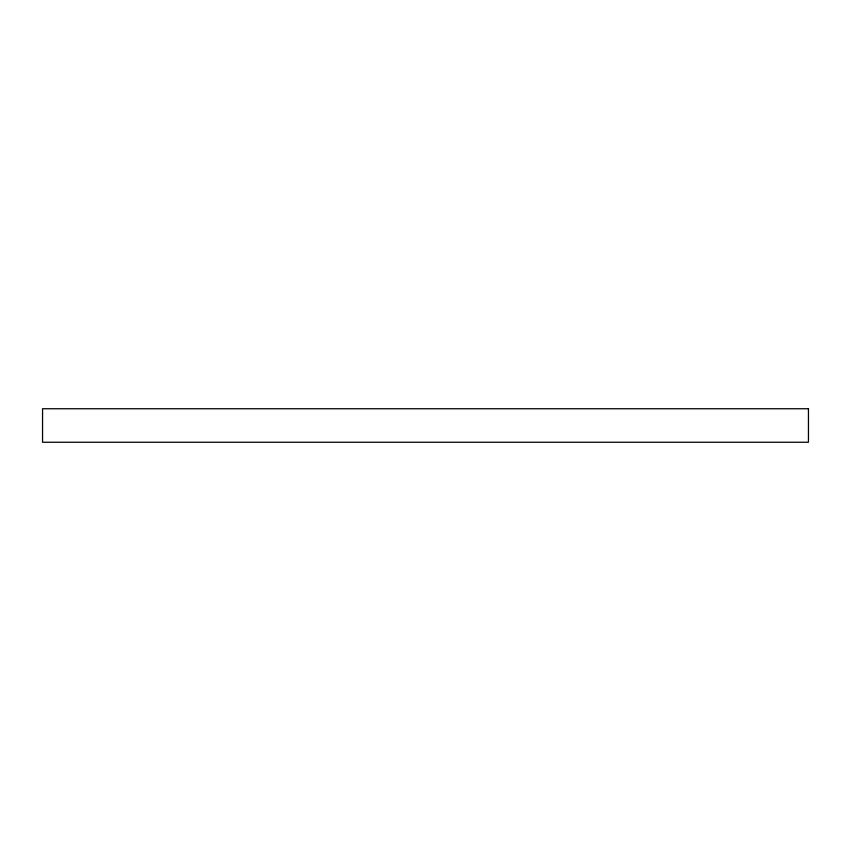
<?xml version="1.0" encoding="UTF-8"?>
<svg xmlns="http://www.w3.org/2000/svg" width="851" height="851" viewBox="0 0 851 851"><rect width="100%" height="100%" fill="white"/><g stroke="black" fill="none" stroke-linecap="round" stroke-linejoin="round"><path stroke-width="1.28" d="M808.45 408.746L42.55 408.746L42.55 442.254L808.45 442.254L808.45 408.746"/></g></svg>
